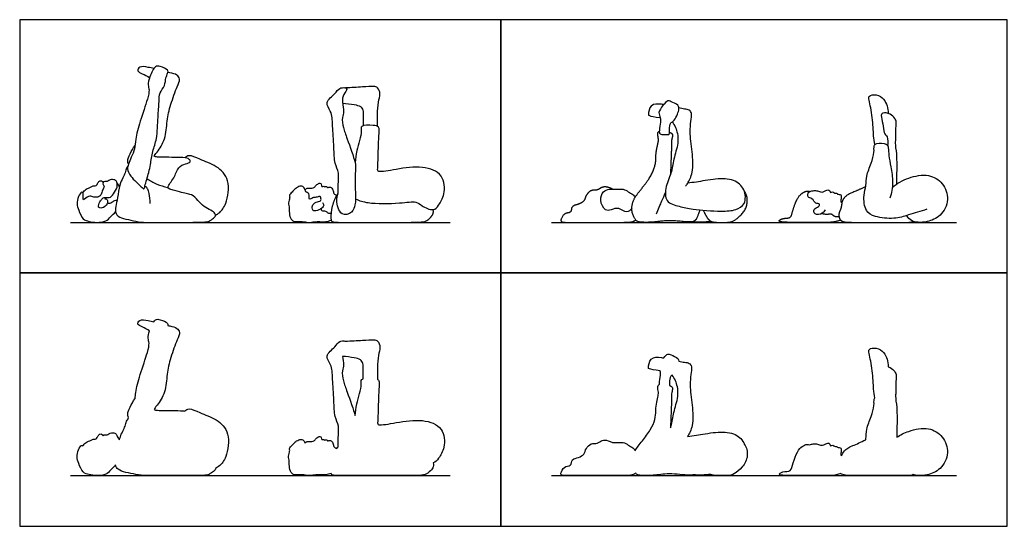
# Model space of a CAD drawing. Header units: millimetres. Extents: x 0.3 to 34.9, y 0.2 to 32.
# Drawn here: x 0.29 to 6.23, y 17.18 to 20.22 of the extents above; entities that cross this region are included whole.
import ezdxf

# ---------------------------------------------------------------- set-up
doc = ezdxf.new("R2010")
doc.units = ezdxf.units.MM
for name, color, linetype, true_color in [('AG-DIAGRAM', 7, 'Continuous', 0xfecc66), ('AG-OUTLINE', 7, 'Continuous', 0x8000ff), ('AG-PEOPLE', 7, 'Continuous', 0x66ccff), ('X-VPRT', 6, 'Continuous', 0xff00ff)]:
    doc.layers.add(name, color=color, linetype=linetype, true_color=true_color)

msp = doc.modelspace()

# ---------------------------------------------------------------- linework, layer by layer
at = {"layer": 'AG-DIAGRAM'}
for points in [[(0.5923, 19.0055), (2.8783, 19.0055)], [(3.4879, 19.0055), (5.9263, 19.0055)], [(0.5923, 17.4815), (2.8783, 17.4815)], [(3.4879, 17.4815), (5.9263, 17.4815)]]:
    msp.add_lwpolyline(points, dxfattribs=at)
at = {"layer": 'AG-OUTLINE'}
for points, knots in [([(0.6665, 17.6598), (0.6648, 17.6619), (0.6568, 17.6662), (0.6388, 17.6348), (0.6288, 17.5924), (0.6417, 17.5546), (0.6651, 17.4974), (0.7061, 17.4867), (0.7501, 17.4792), (0.8078, 17.4846), (0.8341, 17.5152), (0.8548, 17.5346), (0.8639, 17.5453), (0.8655, 17.5347), (0.8707, 17.526), (0.891, 17.5108), (0.9065, 17.5046), (0.946, 17.4969), (0.9663, 17.4927), (1.008, 17.4837), (1.0282, 17.4815), (1.067, 17.4815), (1.0963, 17.4815), (1.1749, 17.4815), (1.2311, 17.4815), (1.3771, 17.4815), (1.4169, 17.4833), (1.43, 17.4906), (1.4381, 17.4957), (1.4574, 17.5088), (1.4631, 17.5151), (1.465, 17.5222), (1.4652, 17.5232), (1.4653, 17.5242), (1.4745, 17.5288), (1.4942, 17.5405), (1.5364, 17.595), (1.5566, 17.7389), (1.4748, 17.8246), (1.3741, 17.8562), (1.3089, 17.8917), (1.2887, 17.8758), (1.2809, 17.8699), (1.2773, 17.8703), (1.2406, 17.8735), (1.1393, 17.872), (1.1069, 17.875), (1.0923, 17.879), (1.1195, 17.909), (1.1686, 17.984), (1.1716, 18.0928), (1.1943, 18.1897), (1.232, 18.295), (1.2557, 18.342), (1.2341, 18.3725), (1.2052, 18.3785), (1.1836, 18.3842), (1.1794, 18.3853), (1.1803, 18.3896), (1.1795, 18.4037), (1.1325, 18.4198), (1.1096, 18.425), (1.0978, 18.412), (1.0945, 18.4072), (1.0833, 18.4096), (1.055, 18.4152), (1.0084, 18.4245), (0.9916, 18.3893), (1.0249, 18.3776), (1.0538, 18.3604), (1.0691, 18.3529), (1.0631, 18.3353), (1.0572, 18.3083), (1.0697, 18.2766), (1.0557, 18.2188), (1.0117, 18.09), (0.9858, 17.9954), (0.9828, 17.9564), (0.9814, 17.9449), (0.9698, 17.9291), (0.9522, 17.8965), (0.9329, 17.8518), (0.9395, 17.8379), (0.9422, 17.8319), (0.9421, 17.8317), (0.9406, 17.8275), (0.9393, 17.8236), (0.9383, 17.82), (0.9325, 17.8131), (0.9284, 17.8046), (0.9236, 17.7847), (0.92, 17.7747), (0.9103, 17.7546), (0.9049, 17.7431), (0.8951, 17.7219), (0.8916, 17.7107), (0.8883, 17.6965), (0.8859, 17.6989), (0.8813, 17.704), (0.8761, 17.712), (0.8738, 17.7162), (0.8733, 17.7189), (0.8707, 17.728), (0.8616, 17.7395), (0.8311, 17.7399), (0.8191, 17.7275), (0.8075, 17.7265), (0.795, 17.7284), (0.7901, 17.7229), (0.7891, 17.7206), (0.7874, 17.7247), (0.7811, 17.7319), (0.7695, 17.7333), (0.7564, 17.7207), (0.7491, 17.699), (0.733, 17.7032), (0.7171, 17.6934), (0.6849, 17.6823), (0.6722, 17.6675), (0.6665, 17.6598)], [7.508867, 7.508867, 7.508867, 7.508867, 7.63762, 7.963041, 8.349813, 8.717872, 9.15842, 9.518325, 9.910079, 10.338613, 10.698763, 11.074691, 11.074691, 11.074691, 11.22742, 11.22742, 11.42339, 11.42339, 11.619359, 11.619359, 11.815329, 11.815329, 12.011298, 12.011298, 12.207268, 12.207268, 12.403237, 12.403237, 12.599207, 12.599207, 12.795176, 12.795176, 12.826668, 12.826668, 12.826668, 13.148971, 13.617609, 14.293099, 14.896835, 15.499962, 15.973677, 16.288498, 16.288498, 16.288498, 16.366352, 17.031241, 17.36494, 17.525284, 17.842896, 18.397379, 18.997327, 19.585565, 20.200157, 20.599621, 20.910688, 21.295311, 21.383817, 21.383817, 21.383817, 21.552643, 21.956502, 22.266553, 22.396384, 22.396384, 22.396384, 22.655293, 23.068192, 23.351434, 23.676325, 24.032852, 24.032852, 24.032852, 24.410396, 24.730043, 25.162449, 25.848312, 26.458746, 26.730328, 26.730328, 26.730328, 27.174803, 27.565411, 27.822003, 27.822003, 27.822003, 27.830027, 27.954058, 27.954058, 27.954058, 28.150028, 28.150028, 28.345997, 28.345997, 28.541967, 28.541967, 28.665701, 28.665701, 28.665701, 28.851235, 29.070175, 29.070175, 29.070175, 29.159271, 29.402902, 29.706779, 29.939586, 30.131628, 30.345363, 30.456672, 30.456672, 30.456672, 30.66734, 30.849909, 31.091776, 31.352131, 31.558045, 31.80548, 32.140715, 32.451634, 32.451634, 32.451634, 32.451634]), ([(2.0042, 17.6786), (2.0042, 17.6787), (2.0016, 17.6853), (1.9928, 17.702), (1.9663, 17.698), (1.9421, 17.6829), (1.9334, 17.6684), (1.9081, 17.6497), (1.9153, 17.6286), (1.9013, 17.5975), (1.9122, 17.567), (1.9074, 17.5278), (1.9238, 17.4905), (1.9479, 17.4843), (1.9893, 17.4896), (2.0234, 17.4783), (2.0617, 17.4859), (2.0928, 17.4864), (2.1305, 17.4836), (2.1518, 17.4906), (2.162, 17.4949), (2.1635, 17.4898), (2.1658, 17.4866), (2.1763, 17.4828), (2.19, 17.4815), (2.2296, 17.4815), (2.2592, 17.4815), (2.3382, 17.4815), (2.3875, 17.4815), (2.5057, 17.4815), (2.5627, 17.4815), (2.6722, 17.4815), (2.7058, 17.4827), (2.7306, 17.4877), (2.7419, 17.4937), (2.762, 17.513), (2.7691, 17.5215), (2.7772, 17.5363), (2.7781, 17.5461), (2.7761, 17.5585), (2.7902, 17.5609), (2.8111, 17.5875), (2.8503, 17.6502), (2.8419, 17.7768), (2.707, 17.8251), (2.5641, 17.8025), (2.4507, 17.7821), (2.44, 17.7934), (2.4447, 17.8365), (2.4451, 17.9392), (2.4515, 18.0289), (2.4505, 18.0524), (2.4431, 18.058), (2.4407, 18.0592), (2.4396, 18.0832), (2.4401, 18.1302), (2.4432, 18.2045), (2.4612, 18.2518), (2.4449, 18.2948), (2.4159, 18.3013), (2.3476, 18.295), (2.2822, 18.2925), (2.2478, 18.2905), (2.2469, 18.2908), (2.2372, 18.2932), (2.2074, 18.292), (2.1878, 18.2538), (2.1197, 18.2053), (2.1607, 18.1517), (2.1696, 18.11), (2.1693, 18.0576), (2.1803, 17.9332), (2.1789, 17.8381), (2.2127, 17.7798), (2.2018, 17.7131), (2.2048, 17.6699), (2.2033, 17.6546), (2.2007, 17.6514), (2.1983, 17.648), (2.1959, 17.6444), (2.1893, 17.6464), (2.1749, 17.6541), (2.1755, 17.6758), (2.1597, 17.6997), (2.1396, 17.6873), (2.1353, 17.6996), (2.1226, 17.6932), (2.1189, 17.7011), (2.1027, 17.6936), (2.1048, 17.7123), (2.0929, 17.7201), (2.0752, 17.7095), (2.0618, 17.6923), (2.0467, 17.6838), (2.0229, 17.6908), (2.0099, 17.6829), (2.0042, 17.6786)], [4.221723, 4.221723, 4.221723, 4.221723, 4.223118, 4.491794, 4.766514, 5.063323, 5.301324, 5.597018, 5.845729, 6.163535, 6.479135, 6.835406, 7.177837, 7.444602, 7.804326, 8.144377, 8.490028, 8.807577, 9.150638, 9.475985, 9.475985, 9.475985, 9.576968, 9.576968, 9.820896, 9.820896, 10.064825, 10.064825, 10.308753, 10.308753, 10.552681, 10.552681, 10.79661, 10.79661, 11.040538, 11.040538, 11.284466, 11.284466, 11.528394, 11.528394, 11.528394, 11.888161, 12.375151, 12.963431, 13.590897, 14.303567, 14.87935, 15.049081, 15.395395, 15.988523, 16.528437, 16.797191, 16.890767, 16.890767, 16.890767, 17.369937, 17.854594, 18.255168, 18.606832, 18.890755, 19.352109, 19.926389, 19.926389, 19.926389, 19.958772, 20.279347, 20.649072, 21.123657, 21.538142, 21.902463, 22.30708, 22.941223, 23.49629, 23.941378, 24.409395, 24.802681, 24.802681, 24.802681, 24.857926, 24.857926, 24.857926, 25.114256, 25.373289, 25.646065, 25.878841, 26.041487, 26.225428, 26.36765, 26.560405, 26.765958, 26.954396, 27.198375, 27.465194, 27.690521, 27.960013, 28.221029, 28.221029, 28.221029, 28.221029]), ([(5.0426, 17.6676), (5.0319, 17.6708), (5.0216, 17.6701), (5.0017, 17.6608), (4.992, 17.6536), (4.9732, 17.634), (4.9637, 17.6166), (4.9447, 17.5667), (4.9383, 17.5464), (4.9316, 17.5152), (4.9213, 17.5071), (4.8865, 17.5063), (4.8733, 17.503), (4.8552, 17.4907), (4.857, 17.4866), (4.8822, 17.4825), (4.8972, 17.4815), (4.932, 17.4815), (4.9564, 17.4815), (5.0192, 17.4815), (5.0521, 17.4815), (5.1206, 17.4815), (5.1463, 17.4815), (5.1807, 17.4815), (5.2024, 17.4858), (5.2285, 17.4946), (5.2289, 17.4942), (5.2293, 17.4937), (5.235, 17.4886), (5.2444, 17.4854), (5.2717, 17.4823), (5.2881, 17.4815), (5.3265, 17.4815), (5.3595, 17.4815), (5.4531, 17.4815), (5.5007, 17.4815), (5.5975, 17.4815), (5.6267, 17.4815), (5.647, 17.4815), (5.6562, 17.4835), (5.6644, 17.4874), (5.6738, 17.4839), (5.6998, 17.4802), (5.7524, 17.4828), (5.8357, 17.5166), (5.8863, 17.6181), (5.8487, 17.7213), (5.7579, 17.7766), (5.6466, 17.7558), (5.588, 17.7265), (5.566, 17.7119), (5.5672, 17.7407), (5.5678, 17.7979), (5.5685, 17.8904), (5.5561, 17.958), (5.5637, 17.9882), (5.5577, 18.0347), (5.5662, 18.0837), (5.5552, 18.1083), (5.5364, 18.1281), (5.5185, 18.1354), (5.5145, 18.1367), (5.5147, 18.1522), (5.5095, 18.1833), (5.49, 18.2246), (5.4471, 18.2541), (5.3942, 18.246), (5.4014, 18.2114), (5.4218, 18.1111), (5.4252, 18.004), (5.4317, 17.9671), (5.4345, 17.9494), (5.4325, 17.9473), (5.427, 17.9369), (5.4332, 17.8998), (5.4122, 17.8362), (5.3816, 17.7618), (5.3832, 17.7194), (5.3798, 17.6994), (5.3793, 17.697), (5.3513, 17.6832), (5.3253, 17.6715), (5.2773, 17.6522), (5.2605, 17.6417), (5.2432, 17.621), (5.2382, 17.6109), (5.2359, 17.6001), (5.2337, 17.601), (5.227, 17.6037), (5.2316, 17.6224), (5.2351, 17.6516), (5.2079, 17.6486), (5.2054, 17.6605), (5.1899, 17.6542), (5.1836, 17.6697), (5.1644, 17.6555), (5.1646, 17.6734), (5.1497, 17.6803), (5.1264, 17.6649), (5.1112, 17.6624), (5.0889, 17.6728), (5.0651, 17.6724), (5.0483, 17.6707), (5.0426, 17.6676)], [-2.195865, -2.195865, -2.195865, -2.195865, -2.012877, -2.012877, -1.829888, -1.829888, -1.646899, -1.646899, -1.46391, -1.46391, -1.280921, -1.280921, -1.097933, -1.097933, -0.914944, -0.914944, -0.731955, -0.731955, -0.548966, -0.548966, -0.365978, -0.365978, -0.182989, -0.182989, 0, 0, 0, 0.016441, 0.016441, 0.21388, 0.21388, 0.41132, 0.41132, 0.608759, 0.608759, 0.806199, 0.806199, 1.003638, 1.003638, 1.201078, 1.201078, 1.201078, 1.474507, 1.892748, 2.41808, 2.99583, 3.56288, 4.121351, 4.741537, 5.166695, 5.166695, 5.166695, 5.694522, 6.247081, 6.707641, 7.016624, 7.403536, 7.800746, 8.084286, 8.431685, 8.52672, 8.52672, 8.52672, 8.913112, 9.291788, 9.69625, 10.063833, 10.34909, 10.930293, 11.525466, 11.941893, 11.941893, 11.941893, 12.053737, 12.406396, 12.876308, 13.3862, 13.812045, 13.868885, 13.868885, 13.868885, 14.066325, 14.066325, 14.263764, 14.263764, 14.42447, 14.42447, 14.42447, 14.579242, 14.821259, 15.098986, 15.351718, 15.514669, 15.712805, 15.907715, 16.128475, 16.318432, 16.524272, 16.816263, 17.037056, 17.308789, 17.603939, 17.818983, 17.818983, 17.818983, 17.818983]), ([(2.3055, 17.8425), (2.2978, 17.8752), (2.258, 17.987), (2.235, 18.0463), (2.2246, 18.1125), (2.2416, 18.1464), (2.2328, 18.1813), (2.2307, 18.1984), (2.2541, 18.1979), (2.2987, 18.1899), (2.339, 18.183), (2.3563, 18.1561), (2.3532, 18.1216), (2.3548, 18.0828), (2.3543, 18.063), (2.3509, 18.0619), (2.3385, 18.0562), (2.3504, 18.0264), (2.3119, 17.9101), (2.3086, 17.8663), (2.3055, 17.8425)], [3.448703, 3.448703, 3.448703, 3.448703, 4.135372, 4.615981, 5.054157, 5.400186, 5.780655, 5.780655, 5.780655, 6.253318, 6.605808, 6.897574, 7.226258, 7.661891, 7.661891, 7.661891, 7.74924, 8.053249, 8.670615, 9.149274, 9.149274, 9.149274, 9.149274]), ([(3.8557, 17.6815), (3.8363, 17.6906), (3.821, 17.695), (3.7983, 17.6944), (3.7879, 17.6909), (3.7688, 17.6776), (3.7576, 17.6745), (3.7321, 17.6755), (3.7206, 17.6706), (3.7002, 17.6504), (3.6935, 17.6393), (3.6872, 17.6152), (3.68, 17.6059), (3.6571, 17.5932), (3.6445, 17.5883), (3.6171, 17.5817), (3.6095, 17.5733), (3.6067, 17.5461), (3.599, 17.5388), (3.5712, 17.5367), (3.5602, 17.5288), (3.5441, 17.4989), (3.5426, 17.4898), (3.5528, 17.4831), (3.5647, 17.4815), (3.6019, 17.4815), (3.6242, 17.4815), (3.6763, 17.4815), (3.7172, 17.4815), (3.829, 17.4815), (3.874, 17.4815), (3.9423, 17.4815), (3.964, 17.4827), (3.9821, 17.4878), (3.9895, 17.4913), (3.9951, 17.4957), (3.9968, 17.4935), (3.9985, 17.4916), (4.007, 17.4844), (4.025, 17.4815), (4.0837, 17.4815), (4.1142, 17.4837), (4.1777, 17.4924), (4.2157, 17.4924), (4.3046, 17.4837), (4.3303, 17.4825), (4.3388, 17.4852), (4.3403, 17.4857), (4.3418, 17.4863), (4.3588, 17.4849), (4.3929, 17.4838), (4.4282, 17.4866), (4.4457, 17.489), (4.4462, 17.4887), (4.4466, 17.4884), (4.4546, 17.4837), (4.4684, 17.4815), (4.5087, 17.4815), (4.5273, 17.4815), (4.5612, 17.4815), (4.5763, 17.4854), (4.6025, 17.5011), (4.6179, 17.5146), (4.6533, 17.5529), (4.6634, 17.5753), (4.6688, 17.6262), (4.6627, 17.6498), (4.648, 17.6715), (4.6472, 17.6737), (4.6353, 17.7026), (4.585, 17.7434), (4.4767, 17.7465), (4.3611, 17.7228), (4.3252, 17.7195), (4.3076, 17.7175), (4.3162, 17.7315), (4.346, 17.7872), (4.3353, 17.9053), (4.3196, 18.0233), (4.3263, 18.0863), (4.3352, 18.1359), (4.3186, 18.161), (4.2921, 18.1618), (4.2664, 18.1679), (4.2543, 18.171), (4.2537, 18.1764), (4.2477, 18.1935), (4.2075, 18.2062), (4.1879, 18.2181), (4.1726, 18.2006), (4.1639, 18.19), (4.1591, 18.1907), (4.1318, 18.1943), (4.0828, 18.1976), (4.0676, 18.1306), (4.0764, 18.1223), (4.1056, 18.1169), (4.1419, 18.1115), (4.142, 18.111), (4.1446, 18.102), (4.144, 18.0853), (4.138, 18.0476), (4.1371, 18.0318), (4.137, 18.0303), (4.1314, 18.0266), (4.1283, 18.0223), (4.1272, 18.0123), (4.128, 18.004), (4.1321, 17.9808), (4.132, 17.9702), (4.1274, 17.9511), (4.1246, 17.9386), (4.1181, 17.9078), (4.1165, 17.8911), (4.1164, 17.8552), (4.1142, 17.8371), (4.1051, 17.8004), (4.0962, 17.7801), (4.0694, 17.7352), (4.0535, 17.7128), (4.0166, 17.6677), (4.0023, 17.6486), (3.9916, 17.6321), (3.9911, 17.6313), (3.9906, 17.6305), (3.9885, 17.6355), (3.9839, 17.6466), (3.9554, 17.6595), (3.9291, 17.6829), (3.8929, 17.6806), (3.8663, 17.6816), (3.8557, 17.6815)], [0, 0, 0, 0, 0.190026, 0.190026, 0.380052, 0.380052, 0.570078, 0.570078, 0.760104, 0.760104, 0.95013, 0.95013, 1.140156, 1.140156, 1.330182, 1.330182, 1.520207, 1.520207, 1.710233, 1.710233, 1.900259, 1.900259, 2.090285, 2.090285, 2.280311, 2.280311, 2.470337, 2.470337, 2.660363, 2.660363, 2.850389, 2.850389, 3.040415, 3.040415, 3.230441, 3.230441, 3.230441, 3.283456, 3.283456, 3.489358, 3.489358, 3.69526, 3.69526, 3.901162, 3.901162, 4.107064, 4.107064, 4.152639, 4.152639, 4.152639, 4.581552, 5.018855, 5.018855, 5.018855, 5.030448, 5.030448, 5.230587, 5.230587, 5.430726, 5.430726, 5.630864, 5.630864, 5.831003, 5.831003, 6.031142, 6.031142, 6.231281, 6.231281, 6.231281, 6.274494, 6.819421, 7.444603, 8.093482, 8.530264, 8.530264, 8.530264, 9.037878, 9.702722, 10.360011, 10.840083, 11.253372, 11.549032, 11.878694, 12.146103, 12.146103, 12.146103, 12.323643, 12.729049, 12.999265, 13.322025, 13.322025, 13.322025, 13.422459, 13.893783, 14.307625, 14.511673, 14.874401, 14.874401, 14.874401, 14.893205, 15.193937, 15.619832, 15.664373, 15.664373, 15.664373, 15.870275, 15.870275, 16.076177, 16.076177, 16.282079, 16.282079, 16.487981, 16.487981, 16.693882, 16.693882, 16.899784, 16.899784, 17.105686, 17.105686, 17.311588, 17.311588, 17.51749, 17.51749, 17.527957, 17.527957, 17.527957, 17.769011, 18.097402, 18.44782, 18.829336, 19.095589, 19.095589, 19.095589, 19.095589]), ([(4.2141, 18.0857), (4.2221, 18.0753), (4.2378, 18.0527), (4.2591, 17.9678), (4.223, 17.8736), (4.2175, 17.8091), (4.2062, 17.7746), (4.2038, 17.768), (4.206, 17.8248), (4.2077, 17.866), (4.2098, 17.9174), (4.2102, 17.9378), (4.2099, 17.9678), (4.211, 17.9795), (4.216, 17.9961), (4.2166, 18.0034), (4.2142, 18.0162), (4.2083, 18.0207), (4.1978, 18.0232), (4.198, 18.0278), (4.1982, 18.0466), (4.1999, 18.072), (4.2055, 18.0796), (4.2078, 18.0827), (4.2108, 18.0841), (4.2141, 18.0857)], [0, 0, 0, 0, 0.376954, 0.921174, 1.523376, 2.082677, 2.214756, 2.214756, 2.214756, 2.408747, 2.408747, 2.602737, 2.602737, 2.796727, 2.796727, 2.990717, 2.990717, 3.184708, 3.184708, 3.184708, 3.351987, 3.733294, 3.733294, 3.733294, 3.888761, 3.888761, 3.888761, 3.888761])]:
    msp.add_open_spline(points, degree=3, knots=knots, dxfattribs=at)
at = {"layer": 'AG-PEOPLE'}
for points, knots in [([(1.0742, 19.3541), (1.0713, 19.3367), (1.0655, 19.3083), (1.0411, 19.2285), (1.0367, 19.2018), (1.0161, 19.2236), (0.9519, 19.2796), (0.9329, 19.3271), (0.9416, 19.3559), (0.959, 19.3987), (0.9817, 19.4483), (0.983, 19.5091), (1.0117, 19.614), (1.0557, 19.7428), (1.0697, 19.8006), (1.0568, 19.8332), (1.0683, 19.8809), (1.1, 19.9512), (1.1325, 19.9438), (1.1839, 19.9262), (1.178, 19.9015), (1.1649, 19.8743), (1.1638, 19.8262), (1.1259, 19.7858), (1.1273, 19.7272), (1.118, 19.6384), (1.1162, 19.5088), (1.0864, 19.4363), (1.0779, 19.3761), (1.0742, 19.3541)], [0, 0, 0, 0, 0.408784, 0.940107, 1.183763, 1.442211, 1.990174, 2.394344, 2.69772, 3.089728, 3.513963, 3.956149, 4.566583, 5.252446, 5.684852, 6.004498, 6.416224, 6.898616, 7.208667, 7.612526, 7.863211, 8.180729, 8.575186, 8.990359, 9.417484, 9.972212, 10.628819, 11.150698, 11.666139, 11.666139, 11.666139, 11.666139]), ([(1.0945, 19.9312), (1.0833, 19.9336), (1.055, 19.9392), (1.0084, 19.9485), (0.9916, 19.9133), (1.0249, 19.9016), (1.0538, 19.8844), (1.0691, 19.8769)], [7.896931, 7.896931, 7.896931, 7.896931, 8.15584, 8.568739, 8.851981, 9.176873, 9.533399, 9.533399, 9.533399, 9.533399]), ([(0.9383, 19.344), (0.9325, 19.3371), (0.9284, 19.3286), (0.9236, 19.3087), (0.92, 19.2987), (0.9103, 19.2786), (0.9049, 19.2671), (0.8929, 19.2411), (0.8875, 19.2206), (0.8782, 19.1643), (0.874, 19.1421), (0.8662, 19.1095), (0.864, 19.0938), (0.8628, 19.0637), (0.8682, 19.0519), (0.891, 19.0348), (0.9065, 19.0286), (0.946, 19.0209), (0.9663, 19.0167), (1.008, 19.0077), (1.0282, 19.0055), (1.067, 19.0055), (1.0963, 19.0055), (1.1749, 19.0055), (1.2311, 19.0055), (1.3771, 19.0055), (1.4169, 19.0073), (1.43, 19.0146), (1.4381, 19.0197), (1.4574, 19.0328), (1.4631, 19.0391), (1.4664, 19.0513), (1.4643, 19.0576), (1.4525, 19.0704), (1.4423, 19.0769), (1.4133, 19.0901), (1.3999, 19.0987), (1.3755, 19.12), (1.3631, 19.1327), (1.3379, 19.162), (1.3245, 19.1708), (1.2963, 19.1765), (1.2721, 19.1827), (1.1978, 19.2018), (1.1761, 19.2088), (1.1829, 19.2323), (1.2193, 19.2698), (1.2378, 19.3388), (1.2822, 19.3587), (1.3184, 19.3656), (1.3082, 19.3898), (1.2678, 19.3979), (1.1393, 19.396), (1.1069, 19.399), (1.0923, 19.403), (1.1195, 19.433), (1.1686, 19.508), (1.1716, 19.6168), (1.1943, 19.7137), (1.232, 19.819), (1.2557, 19.866), (1.2341, 19.8965), (1.2052, 19.9025), (1.1836, 19.9082), (1.1794, 19.9093)], [0, 0, 0, 0, 0.195969, 0.195969, 0.391939, 0.391939, 0.587908, 0.587908, 0.783878, 0.783878, 0.979847, 0.979847, 1.175817, 1.175817, 1.371786, 1.371786, 1.567756, 1.567756, 1.763725, 1.763725, 1.959694, 1.959694, 2.155664, 2.155664, 2.351633, 2.351633, 2.547603, 2.547603, 2.743572, 2.743572, 2.939542, 2.939542, 3.135511, 3.135511, 3.331481, 3.331481, 3.52745, 3.52745, 3.723419, 3.723419, 3.919389, 3.919389, 4.115358, 4.115358, 4.311328, 4.311328, 4.80969, 5.284197, 5.681348, 5.99666, 6.222679, 6.589612, 7.254502, 7.588201, 7.748544, 8.066156, 8.620639, 9.220587, 9.808825, 10.423418, 10.822881, 11.133948, 11.518572, 11.607077, 11.607077, 11.607077, 11.607077]), ([(2.2027, 19.1738), (2.2007, 19.1611), (2.189, 19.1393), (2.2162, 19.0375), (2.2916, 19.0605), (2.306, 19.1115), (2.3106, 19.1464), (2.3036, 19.2409), (2.3091, 19.3295), (2.3097, 19.3657), (2.258, 19.511), (2.235, 19.5703), (2.2246, 19.6365), (2.2422, 19.6716), (2.2264, 19.7285), (2.2329, 19.7739), (2.2622, 19.8081), (2.2442, 19.8174), (2.2074, 19.816), (2.1878, 19.7778), (2.1197, 19.7293), (2.1607, 19.6757), (2.1696, 19.634), (2.1693, 19.5816), (2.1803, 19.4572), (2.1789, 19.3621), (2.2127, 19.3038), (2.2014, 19.2349), (2.2052, 19.1896), (2.2027, 19.1738)], [0, 0, 0, 0, 0.348848, 0.869483, 1.292356, 1.684483, 2.019768, 2.572605, 3.098577, 3.448703, 4.135372, 4.615981, 5.054157, 5.400186, 5.821386, 6.213565, 6.55435, 6.755445, 7.07602, 7.445744, 7.92033, 8.334814, 8.699136, 9.103753, 9.737896, 10.292963, 10.738051, 11.206068, 11.642348, 11.642348, 11.642348, 11.642348]), ([(2.4407, 19.5832), (2.4396, 19.6072), (2.4401, 19.6542), (2.4432, 19.7285), (2.4612, 19.7758), (2.4449, 19.8188), (2.4159, 19.8253), (2.3476, 19.819), (2.2822, 19.8165), (2.2478, 19.8145)], [0, 0, 0, 0, 0.47917, 0.963827, 1.364401, 1.716065, 1.999988, 2.461342, 3.035622, 3.035622, 3.035622, 3.035622]), ([(4.2055, 19.6036), (4.1999, 19.596), (4.1978, 19.5643), (4.198, 19.5388), (4.1937, 19.5331), (4.1668, 19.5345), (4.137, 19.5339), (4.1362, 19.5604), (4.144, 19.6093), (4.1448, 19.6334), (4.1266, 19.6695), (4.1585, 19.7067), (4.1867, 19.7429), (4.2075, 19.7302), (4.2548, 19.7153), (4.2556, 19.6792), (4.2434, 19.6478), (4.2235, 19.6102), (4.2092, 19.6087), (4.2055, 19.6036)], [0, 0, 0, 0, 0.381307, 0.68434, 0.816612, 1.124782, 1.432709, 1.70747, 2.133364, 2.434096, 2.784205, 3.198209, 3.580598, 3.850814, 4.25622, 4.583707, 4.943056, 5.321714, 5.576159, 5.576159, 5.576159, 5.576159]), ([(5.4345, 19.4734), (5.4317, 19.4911), (5.4252, 19.528), (5.4218, 19.6351), (5.4014, 19.7354), (5.3942, 19.77), (5.4471, 19.7781), (5.49, 19.7486), (5.5095, 19.7073), (5.5147, 19.6762), (5.5145, 19.6607)], [0, 0, 0, 0, 0.416428, 1.0116, 1.592803, 1.87806, 2.245643, 2.650105, 3.028781, 3.415174, 3.415174, 3.415174, 3.415174]), ([(2.2307, 19.7224), (2.2541, 19.7219), (2.2987, 19.7139), (2.339, 19.707), (2.3563, 19.6801), (2.3532, 19.6456), (2.3548, 19.6068), (2.3543, 19.587)], [0, 0, 0, 0, 0.472663, 0.825153, 1.116919, 1.445603, 1.881236, 1.881236, 1.881236, 1.881236]), ([(4.1639, 19.714), (4.1591, 19.7147), (4.1318, 19.7183), (4.0828, 19.7216), (4.0676, 19.6546), (4.0764, 19.6463), (4.1056, 19.6409), (4.1419, 19.6355)], [4.541311, 4.541311, 4.541311, 4.541311, 4.641744, 5.113069, 5.52691, 5.730959, 6.093686, 6.093686, 6.093686, 6.093686]), ([(4.2947, 19.223), (4.2993, 19.229), (4.309, 19.2419), (4.346, 19.3112), (4.3353, 19.4293), (4.3196, 19.5473), (4.3263, 19.6103), (4.3352, 19.6599), (4.3186, 19.685), (4.2921, 19.6858), (4.2664, 19.6919), (4.2543, 19.695)], [0, 0, 0, 0, 0.284796, 0.79241, 1.457253, 2.114543, 2.594614, 3.007904, 3.303564, 3.633225, 3.900634, 3.900634, 3.900634, 3.900634]), ([(5.566, 19.2359), (5.5672, 19.2647), (5.5678, 19.3219), (5.5685, 19.4144), (5.5561, 19.482), (5.5637, 19.5122), (5.5577, 19.5587), (5.5662, 19.6077), (5.5552, 19.6323), (5.5292, 19.6597), (5.4812, 19.6691), (5.468, 19.6475), (5.4853, 19.5981), (5.4849, 19.5434), (5.5131, 19.5223), (5.5149, 19.4838), (5.5113, 19.4666)], [0, 0, 0, 0, 0.527827, 1.080386, 1.540947, 1.849929, 2.236841, 2.634051, 2.917591, 3.26499, 3.639773, 3.878515, 4.285712, 4.699017, 5.017116, 5.429472, 5.429472, 5.429472, 5.429472]), ([(2.3088, 19.1455), (2.3336, 19.1364), (2.3831, 19.1167), (2.5703, 19.1171), (2.6732, 19.1363), (2.7051, 19.1037), (2.7781, 19.0694), (2.8108, 19.111), (2.8503, 19.1742), (2.8419, 19.3008), (2.707, 19.3491), (2.5641, 19.3265), (2.4507, 19.3061), (2.44, 19.3174), (2.4447, 19.3605), (2.4451, 19.4632), (2.4515, 19.5529), (2.4502, 19.5825), (2.4152, 19.5916), (2.334, 19.5914), (2.3504, 19.5504), (2.3119, 19.4341), (2.3086, 19.3903), (2.3055, 19.3665)], [0, 0, 0, 0, 0.502247, 1.277233, 1.838048, 2.20611, 2.677844, 3.048575, 3.535564, 4.123845, 4.751311, 5.463981, 6.039764, 6.209495, 6.555809, 7.148937, 7.688851, 7.957605, 8.286168, 8.752479, 9.056488, 9.673854, 10.152512, 10.152512, 10.152512, 10.152512]), ([(4.2141, 19.6097), (4.2221, 19.5993), (4.2378, 19.5767), (4.2591, 19.4918), (4.223, 19.3976), (4.2156, 19.3103), (4.1739, 19.2255), (4.1671, 19.1239), (4.2627, 19.1014), (4.3375, 19.0806), (4.507, 19.0705), (4.5948, 19.0761), (4.6594, 19.1121), (4.6561, 19.2097), (4.585, 19.2674), (4.4767, 19.2705), (4.3611, 19.2468), (4.3252, 19.2435), (4.3076, 19.2415)], [0, 0, 0, 0, 0.376954, 0.921174, 1.523376, 2.082677, 2.67276, 3.223981, 3.761233, 4.313665, 5.090791, 5.66246, 6.134265, 6.680492, 7.225419, 7.850601, 8.49948, 8.936262, 8.936262, 8.936262, 8.936262]), ([(0.9422, 19.3559), (0.9395, 19.3619), (0.9329, 19.3758), (0.9522, 19.4205), (0.9698, 19.4531), (0.9814, 19.4689)], [0, 0, 0, 0, 0.256592, 0.6472, 1.091676, 1.091676, 1.091676, 1.091676]), ([(5.7463, 19.0846), (5.7106, 19.0715), (5.6367, 19.0507), (5.5515, 19.0225), (5.4373, 19.0366), (5.3734, 19.0679), (5.3639, 19.1694), (5.3838, 19.2268), (5.3816, 19.2858), (5.4122, 19.3602), (5.4332, 19.4238), (5.426, 19.4668), (5.4444, 19.4842), (5.5073, 19.4823), (5.5173, 19.4523), (5.5168, 19.4049), (5.5316, 19.3386), (5.5466, 19.2431), (5.5345, 19.1815), (5.5253, 19.1516)], [0, 0, 0, 0, 0.605827, 1.148738, 1.74688, 2.201837, 2.745938, 3.191437, 3.617282, 4.127174, 4.597086, 4.949745, 5.208945, 5.633879, 5.924184, 6.307375, 6.778175, 7.334998, 7.884161, 7.884161, 7.884161, 7.884161]), ([(1.4653, 19.0482), (1.4745, 19.0528), (1.4942, 19.0645), (1.5364, 19.119), (1.5566, 19.2629), (1.4748, 19.3486), (1.3741, 19.3802), (1.3089, 19.4157), (1.2887, 19.3998), (1.2809, 19.3939)], [0, 0, 0, 0, 0.322303, 0.790941, 1.466431, 2.070166, 2.673294, 3.147009, 3.461829, 3.461829, 3.461829, 3.461829]), ([(0.7969, 19.1484), (0.8029, 19.1477), (0.8178, 19.1437), (0.817, 19.1134), (0.7845, 19.0881), (0.7548, 19.0937), (0.7686, 19.1318), (0.7833, 19.1461), (0.7956, 19.1593), (0.8294, 19.1487), (0.8518, 19.1776), (0.8773, 19.2157), (0.8739, 19.2479), (0.8616, 19.2635), (0.8311, 19.2639), (0.8191, 19.2515), (0.8075, 19.2505), (0.7926, 19.2527), (0.7844, 19.2372), (0.801, 19.2207), (0.7831, 19.2001), (0.779, 19.1724), (0.763, 19.1573), (0.7317, 19.1544), (0.7095, 19.1709), (0.6791, 19.1471), (0.6689, 19.138), (0.6676, 19.1571), (0.6717, 19.1802), (0.658, 19.1923), (0.6388, 19.1588), (0.6288, 19.1164), (0.6417, 19.0786), (0.6651, 19.0214), (0.7061, 19.0107), (0.7501, 19.0032), (0.8078, 19.0086), (0.8341, 19.0392), (0.8548, 19.0586), (0.8639, 19.0693)], [0, 0, 0, 0, 0.24642, 0.531224, 0.894563, 1.154136, 1.485236, 1.757666, 1.984436, 2.298818, 2.634036, 3.028205, 3.342751, 3.586382, 3.890259, 4.123067, 4.315108, 4.528843, 4.737006, 4.985647, 5.266065, 5.571293, 5.830493, 6.142177, 6.429369, 6.775791, 6.946423, 7.16383, 7.452328, 7.63762, 7.963041, 8.349813, 8.717872, 9.15842, 9.518325, 9.910079, 10.338613, 10.698763, 11.074691, 11.074691, 11.074691, 11.074691]), ([(1.0534, 19.2689), (1.0719, 19.256), (1.1115, 19.2338), (1.1557, 19.2203), (1.1782, 19.216)], [0, 0, 0, 0, 0.4761479, 0.9559678, 0.9559678, 0.9559678, 0.9559678]), ([(5.5392, 19.216), (5.5683, 19.24), (5.6341, 19.2774), (5.7579, 19.3006), (5.8487, 19.2453), (5.8863, 19.1421), (5.8357, 19.0406), (5.7524, 19.0068), (5.6957, 19.004), (5.6531, 19.0114), (5.633, 19.0343), (5.6261, 19.0466)], [0, 0, 0, 0, 0.604222, 1.224408, 1.782879, 2.349929, 2.927678, 3.45301, 3.871251, 4.240259, 4.609325, 4.609325, 4.609325, 4.609325]), ([(0.6665, 19.1838), (0.6722, 19.1915), (0.6849, 19.2063), (0.7171, 19.2174), (0.733, 19.2272), (0.7491, 19.223), (0.7564, 19.2447), (0.7695, 19.2573), (0.7811, 19.2559), (0.7874, 19.2487), (0.7891, 19.2446)], [0, 0, 0, 0, 0.310919, 0.646154, 0.893589, 1.099503, 1.359858, 1.601725, 1.784293, 1.994962, 1.994962, 1.994962, 1.994962]), ([(0.8738, 19.2402), (0.8761, 19.236), (0.8813, 19.228), (0.8859, 19.2229), (0.8883, 19.2205)], [0, 0, 0, 0, 0.2189394, 0.4044742, 0.4044742, 0.4044742, 0.4044742]), ([(1.0411, 19.2243), (1.047, 19.2194), (1.0585, 19.2071), (1.0655, 19.1781), (1.071, 19.1396), (1.0703, 19.1198)], [0, 0, 0, 0, 0.277466, 0.591358, 1.036965, 1.036965, 1.036965, 1.036965]), ([(2.1092, 19.1244), (2.1131, 19.1203), (2.1207, 19.1085), (2.1067, 19.0886), (2.071, 19.0704), (2.0464, 19.0772), (2.0478, 19.1067), (2.0617, 19.1245), (2.092, 19.1337), (2.1037, 19.1365), (2.0982, 19.1589), (2.0931, 19.163), (2.0691, 19.1548), (2.0531, 19.1564), (2.0243, 19.1353), (2.0318, 19.1705), (2.0251, 19.1824), (2.008, 19.1888), (2.005, 19.2029), (1.9928, 19.226), (1.9663, 19.222), (1.9421, 19.2069), (1.9334, 19.1924), (1.9081, 19.1737), (1.9153, 19.1526), (1.9013, 19.1215), (1.9122, 19.091), (1.9074, 19.0518), (1.9238, 19.0145), (1.9479, 19.0083), (1.9893, 19.0136), (2.0234, 19.0023), (2.0617, 19.0099), (2.0928, 19.0104), (2.1305, 19.0076), (2.1518, 19.0146), (2.162, 19.0189)], [0, 0, 0, 0, 0.23194, 0.492763, 0.849295, 1.100543, 1.378789, 1.647492, 1.961195, 2.134751, 2.38375, 2.516746, 2.785884, 3.035347, 3.301385, 3.576207, 3.787171, 4.011493, 4.223118, 4.491794, 4.766514, 5.063323, 5.301324, 5.597018, 5.845729, 6.163535, 6.479135, 6.835406, 7.177837, 7.444602, 7.804326, 8.144377, 8.490028, 8.807577, 9.150638, 9.475985, 9.475985, 9.475985, 9.475985]), ([(2.0042, 19.2026), (2.0099, 19.2069), (2.0229, 19.2148), (2.0467, 19.2078), (2.0618, 19.2163), (2.0752, 19.2335), (2.0929, 19.2441), (2.1048, 19.2363), (2.1027, 19.2176), (2.1189, 19.2251), (2.1226, 19.2172), (2.1353, 19.2236), (2.1396, 19.2113), (2.1597, 19.2237), (2.1755, 19.1998), (2.1749, 19.1781), (2.1893, 19.1704), (2.1959, 19.1684)], [0, 0, 0, 0, 0.261016, 0.530508, 0.755835, 1.022653, 1.266632, 1.455071, 1.660623, 1.853379, 1.9956, 2.179542, 2.342187, 2.574964, 2.84774, 3.106772, 3.363103, 3.363103, 3.363103, 3.363103]), ([(3.9718, 19.0901), (3.9638, 19.0803), (3.9402, 19.0552), (3.8942, 19.099), (3.8483, 19.0802), (3.8074, 19.0717), (3.7757, 19.1395), (3.7964, 19.1936), (3.837, 19.2073), (3.8871, 19.2042), (3.9291, 19.2069), (3.9554, 19.1835), (3.9839, 19.1706), (3.9885, 19.1595), (3.9906, 19.1545)], [0, 0, 0, 0, 0.369852, 0.798704, 1.208259, 1.561601, 2.040915, 2.476326, 2.849836, 3.277473, 3.658989, 4.009407, 4.337798, 4.578852, 4.578852, 4.578852, 4.578852]), ([(5.1353, 19.0802), (5.1309, 19.0721), (5.1209, 19.0561), (5.0692, 19.0471), (5.0613, 19.0888), (5.0981, 19.0961), (5.1052, 19.1206), (5.0741, 19.1155), (5.0604, 19.1518), (5.026, 19.1539), (5.0332, 19.1931), (5.0627, 19.1963), (5.0889, 19.1968), (5.1112, 19.1864), (5.1264, 19.1889), (5.1497, 19.2043), (5.1646, 19.1974), (5.1644, 19.1795), (5.1836, 19.1937), (5.1899, 19.1782), (5.2054, 19.1845), (5.2079, 19.1726), (5.2351, 19.1756), (5.2316, 19.1464), (5.227, 19.1277), (5.2337, 19.125), (5.2359, 19.1241)], [0, 0, 0, 0, 0.297769, 0.66757, 0.958636, 1.283841, 1.50411, 1.767052, 2.099857, 2.393673, 2.691259, 2.984153, 3.279304, 3.551036, 3.77183, 4.06382, 4.269661, 4.459617, 4.680377, 4.875287, 5.073423, 5.236374, 5.489107, 5.766833, 6.00885, 6.163622, 6.163622, 6.163622, 6.163622]), ([(0.815, 19.1223), (0.8218, 19.1201), (0.8381, 19.1195), (0.8478, 19.1326), (0.8649, 19.1389), (0.8735, 19.1411)], [0, 0, 0, 0, 0.2684701, 0.4948511, 0.7935283, 0.7935283, 0.7935283, 0.7935283]), ([(4.1197, 19.0575), (4.131, 19.083), (4.153, 19.1342), (4.1666, 19.1675), (4.1734, 19.1842)], [0, 0, 0, 0, 0.5487085, 0.9899448, 0.9899448, 0.9899448, 0.9899448]), ([(2.101, 19.0876), (2.1017, 19.0834), (2.1039, 19.0719), (2.1291, 19.0769), (2.1407, 19.0591), (2.1551, 19.0594), (2.1614, 19.0602)], [0, 0, 0, 0, 0.2003997, 0.4570115, 0.7024638, 0.9498259, 0.9498259, 0.9498259, 0.9498259]), ([(4.3418, 19.0103), (4.3588, 19.0089), (4.3929, 19.0078), (4.4282, 19.0106), (4.4457, 19.013)], [0, 0, 0, 0, 0.4289131, 0.866216, 0.866216, 0.866216, 0.866216])]:
    msp.add_open_spline(points, degree=3, knots=knots, dxfattribs=at)
for points in [[(4.3808, 19.0797), (4.3637, 19.0278), (4.3478, 19.0119), (4.3268, 19.0055), (4.1935, 19.0186), (4.0984, 19.0055), (4.0103, 19.0055), (3.9902, 19.0228), (3.9688, 19.0739), (3.9768, 19.1334), (4.0074, 19.1804), (4.0628, 19.248), (4.1028, 19.3153), (4.1164, 19.3703), (4.1165, 19.4241), (4.1263, 19.4703), (4.1331, 19.499), (4.127, 19.5338), (4.1286, 19.5488), (4.137, 19.5543)], [(4.1978, 19.5472), (4.2136, 19.5434), (4.2172, 19.5243), (4.2098, 19.4994), (4.2103, 19.4542), (4.2071, 19.3772), (4.2038, 19.292)], [(3.8557, 19.2055), (3.8266, 19.2192), (3.7927, 19.2183), (3.764, 19.1982), (3.7257, 19.1997), (3.6951, 19.1694), (3.6857, 19.1331), (3.6514, 19.114), (3.6103, 19.1041), (3.6059, 19.0633), (3.5642, 19.0602), (3.5401, 19.0155), (3.5554, 19.0055), (3.6112, 19.0055), (3.6893, 19.0055), (3.8569, 19.0055), (3.9594, 19.0055), (3.9867, 19.0131), (3.9951, 19.0197)], [(5.3793, 19.221), (5.3374, 19.2003), (5.2653, 19.1714), (5.2366, 19.1372), (5.2331, 19.0958), (5.2152, 19.0549), (5.2219, 19.0245), (5.2376, 19.0102), (5.2785, 19.0055), (5.3361, 19.0055), (5.4765, 19.0055), (5.6217, 19.0055), (5.6521, 19.0055), (5.6644, 19.0114)], [(2.2033, 19.1786), (2.1863, 19.1573), (2.1639, 19.0922), (2.1577, 19.0135), (2.18, 19.0055), (2.2395, 19.0055), (2.358, 19.0055), (2.5353, 19.0055), (2.6995, 19.0055), (2.7369, 19.0129), (2.767, 19.0418), (2.7792, 19.0639), (2.7761, 19.0825)], [(4.4018, 19.0778), (4.4195, 19.0398), (4.4358, 19.0189), (4.4583, 19.0055), (4.5188, 19.0055), (4.5697, 19.0055), (4.609, 19.029), (4.6621, 19.0865), (4.6701, 19.163), (4.648, 19.1955)], [(5.2285, 19.0186), (5.1893, 19.0055), (5.1377, 19.0055), (5.0349, 19.0055), (4.9407, 19.0055), (4.8885, 19.0055), (4.8506, 19.0116), (4.8778, 19.0301), (4.9299, 19.0313), (4.9399, 19.0782), (4.9685, 19.153), (4.9967, 19.1825), (5.0265, 19.1964), (5.0426, 19.1916)], [(5.1155, 19.0591), (5.1454, 19.0523), (5.169, 19.0605), (5.1948, 19.0374), (5.2182, 19.0414)]]:
    msp.add_open_spline(points, degree=2, dxfattribs=at)
at = {"layer": 'X-VPRT'}
for points in [[(0.2875, 20.2247), (0.2875, 18.7007), (3.1831, 18.7007), (3.1831, 20.2247)], [(3.1831, 20.2247), (3.1831, 18.7007), (6.2311, 18.7007), (6.2311, 20.2247)], [(0.2875, 18.7007), (0.2875, 17.1767), (3.1831, 17.1767), (3.1831, 18.7007)], [(3.1831, 18.7007), (3.1831, 17.1767), (6.2311, 17.1767), (6.2311, 18.7007)]]:
    msp.add_lwpolyline(points, close=True, dxfattribs=at)

doc.saveas('drawing.dxf')
